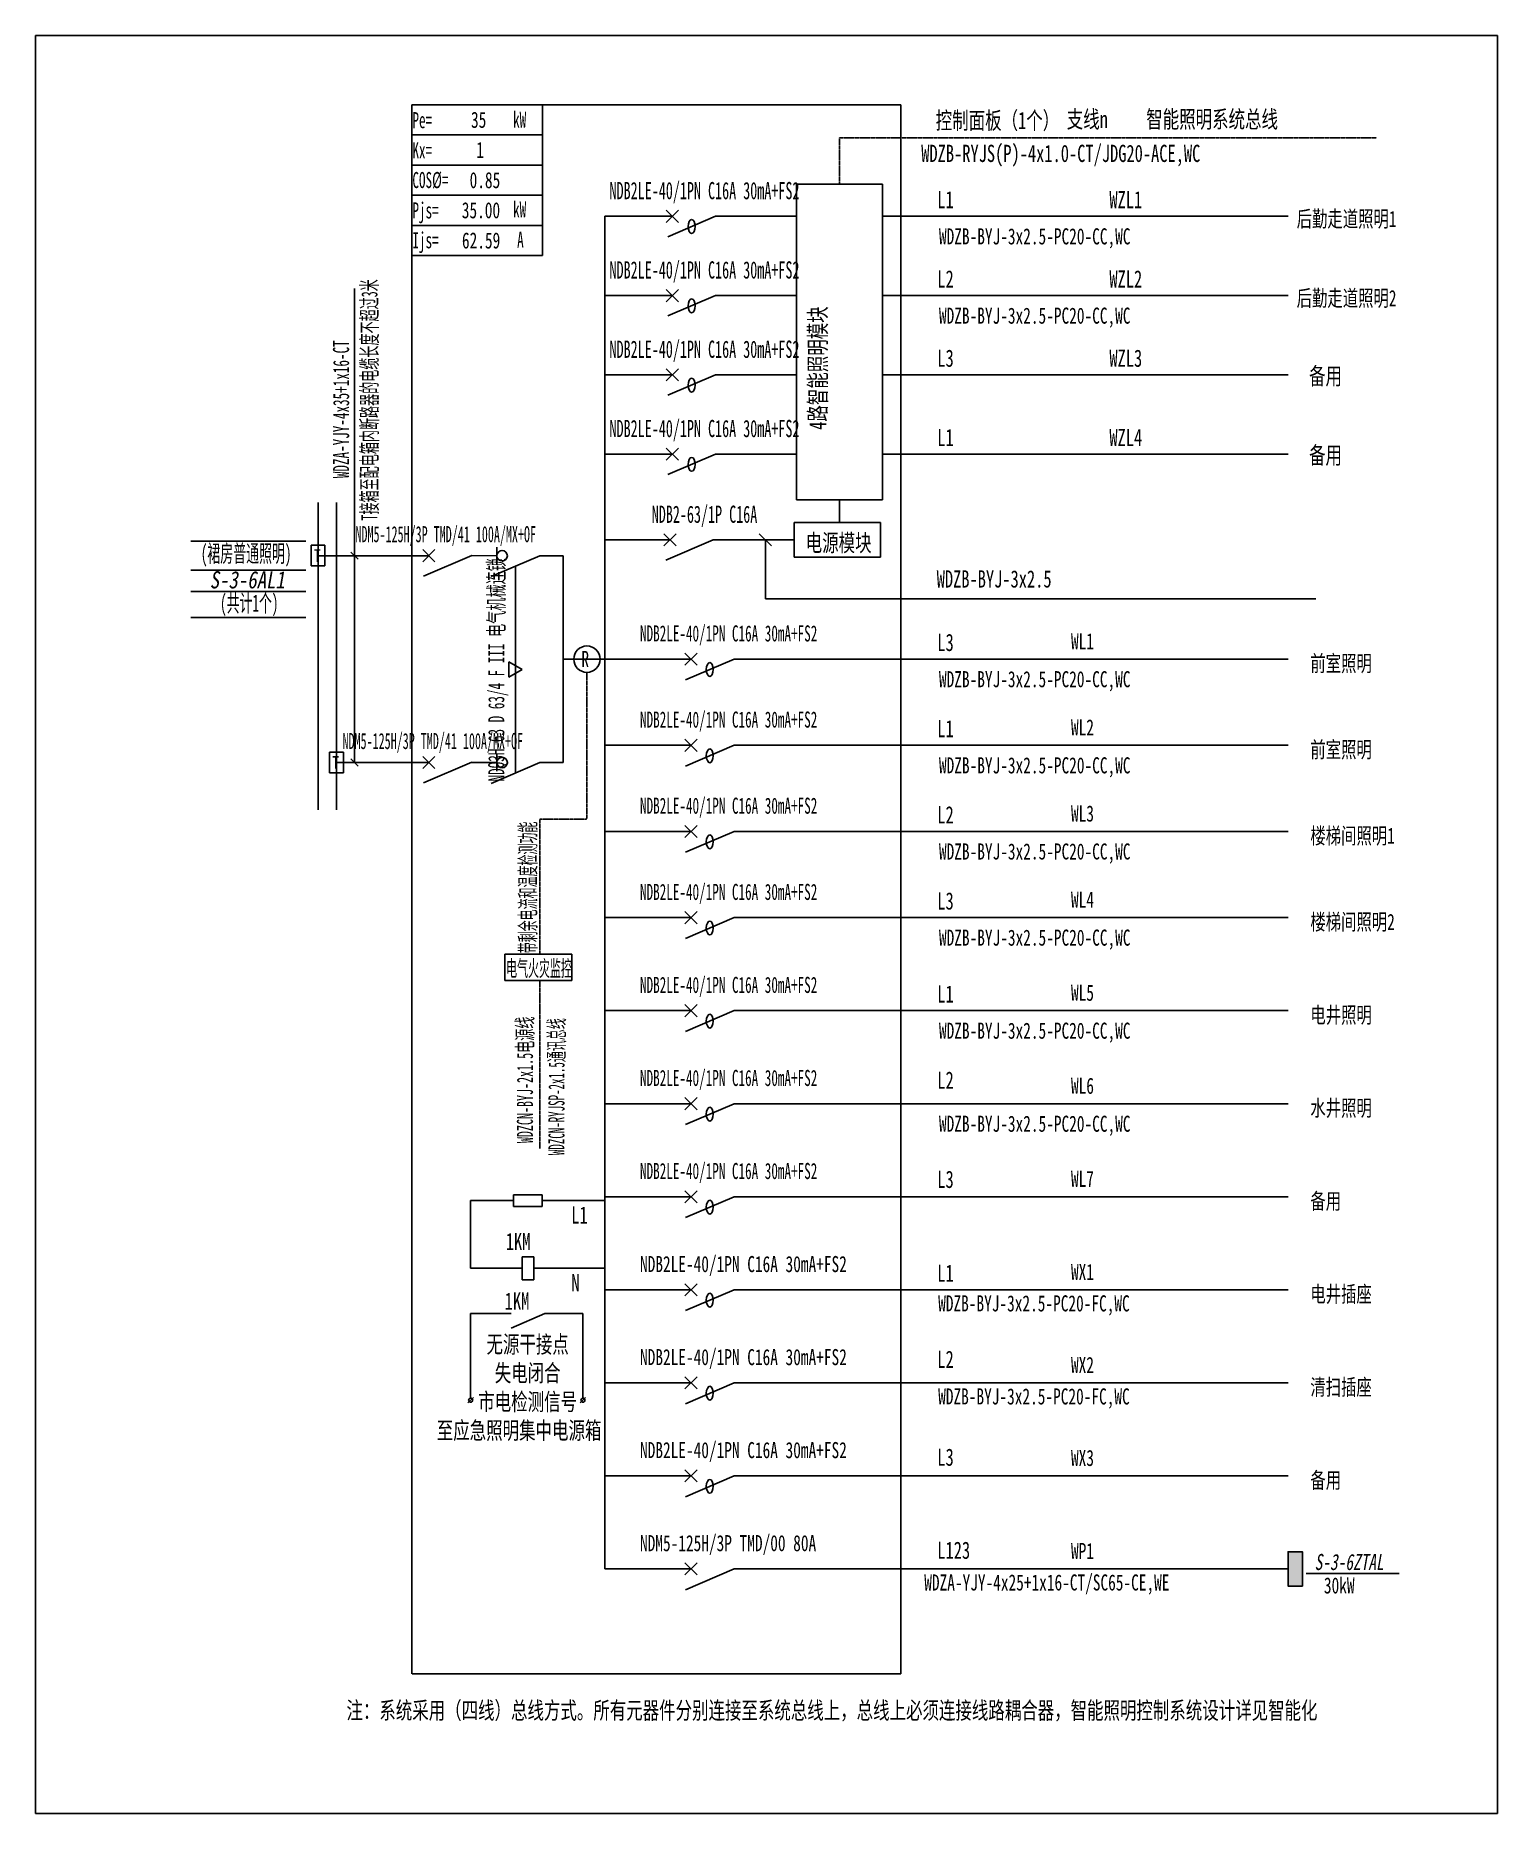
# Model space of a CAD drawing. Extents: x 230290 to 232361, y 325992 to 328512.
import ezdxf
from ezdxf.enums import TextEntityAlignment as Align

# ---------------------------------------------------------------- set-up
doc = ezdxf.new("R2010")
doc.units = 0
doc.header["$MEASUREMENT"] = 0
for name, pattern in [('DASH', [0.35, 0.25, -0.1]), ('DASHDOT', [1, 0.5, -0.25, 0, -0.25]), ('DASHDOT2', [0.5, 0.25, -0.125, 0, -0.125]), ('DASHDOTX2', [2, 1, -0.5, 0, -0.5]), ('DASHED', [0.75, 0.5, -0.25])]:
    doc.linetypes.add(name, pattern=pattern)
for name, color, linetype in [('D_E_Eqpm(强电设备)', 100, 'Continuous'), ('D_E_Eqpm（强电设备）', 100, 'Continuous'), ('D_E_Text(强电文字)', 51, 'Continuous'), ('D_E_Text（强电文字）', 51, 'Continuous'), ('D_E_Tray（强电普通桥架）', 51, 'Continuous'), ('D_E_Wire(强电线缆)', 10, 'Continuous'), ('D_E_WireEm（强电应急照明线缆）', 10, 'DASHED'), ('D_E_Wire（强电线缆）', 10, 'Continuous'), ('D_El_Eqpm（弱电设备）', 100, 'Continuous'), ('D_El_Text（弱电文字）', 51, 'Continuous'), ('DQ-漏电火灾', 80, 'Continuous'), ('DQ_Eqpm', 100, 'Continuous'), ('E_E_Eqpm（强电设备）', 100, 'Continuous'), ('E_E_Wire（强电线缆）', 10, 'Continuous'), ('FL04GGFW_E72-配电箱系统图-塔楼部分$0$D_E_Text（强电文字）', 51, 'Continuous'), ('FL09U293_E72-地下室配电箱系统图$0$D_E_Eqpm（强电设备）', 100, 'Continuous'), ('系统图', 220, 'Continuous')]:
    doc.layers.add(name, color=color, linetype=linetype)
doc.styles.add('FL04GGFW_E72-配电箱系统图-塔楼部分$0$电气', font='', dxfattribs={"width": 0.7})
doc.styles.add('电气', font='', dxfattribs={"width": 0.7})
doc.styles.add('电气箱', font='simhei.ttf', dxfattribs={"width": 0.8, "oblique": 10})
doc.styles.get('FL04GGFW_E72-配电箱系统图-塔楼部分$0$电气').set_extended_font_data('SimSun')
doc.styles.get('电气').set_extended_font_data('SimSun')

msp = doc.modelspace()

# ---------------------------------------------------------------- hatches: boundary and pattern name
at = {"layer": 'D_E_Eqpm（强电设备）'}
msp.add_hatch(color=51, dxfattribs=at).paths.add_polyline_path([(232064.3, 326363.5), (232084.7, 326363.5), (232084.7, 326314.7), (232064.3, 326314.7)])

# ---------------------------------------------------------------- linework, layer by layer
at = {"linetype": 'DASHED'}
for p, q in [((230822.8, 328414.5, 0), (231515.8, 328414.5, 0)), ((230822.8, 326190.6, 0), (230822.8, 328414.5, 0)), ((231515.8, 328414.5, 0), (231515.8, 326190.6, 0)), ((231515.8, 326190.6, 0), (230822.8, 326190.6, 0))]:
    msp.add_line(p, q, dxfattribs=at)
for p, q in [((230509.5, 327795.9, 0), (230672.3, 327795.9, 0)), ((230509.5, 327754.9, 0), (230672.3, 327754.9, 0)), ((230509.5, 327724.3, 0), (230672.3, 327724.3, 0)), ((230509.5, 327687.5, 0), (230672.3, 327687.5, 0))]:
    msp.add_line(p, q)
at = {"layer": 'D_E_Eqpm(强电设备)'}
for p, q in [((230838.3, 327766.6, 0), (230855.5, 327783.8, 0)), ((230855.5, 327766.6, 0), (230838.3, 327783.8, 0)), ((230838.3, 327473.4, 0), (230855.5, 327490.7, 0)), ((230855.5, 327473.4, 0), (230838.3, 327490.7, 0))]:
    msp.add_line(p, q, dxfattribs=at)
at = {"layer": 'D_E_Eqpm（强电设备）'}
for p, q in [((231489.8, 328301.8, 0), (231367.7, 328301.8, 0)), ((231367.7, 328301.8, 0), (231367.7, 327854.4, 0)), ((231489.8, 327854.4, 0), (231489.8, 328301.8, 0)), ((231367.7, 327854.4, 0), (231489.8, 327854.4, 0)), ((231364.5, 327822.1, 0), (231486.6, 327822.1, 0)), ((231364.5, 327773.2, 0), (231364.5, 327822.1, 0)), ((231486.6, 327822.1, 0), (231486.6, 327773.2, 0)), ((230943.2, 327763, 0), (230943.2, 327787.4, 0)), ((231004.2, 327775.2, 0), (230935.3, 327745.6, 0)), ((231486.6, 327773.2, 0), (231364.5, 327773.2, 0)), ((231209.7, 327620, 0), (231227, 327637.3, 0)), ((231227, 327620, 0), (231209.7, 327637.3, 0)), ((231279.4, 327628.6, 0), (231210.5, 327599.1, 0)), ((230979.2, 327613.9, 0), (230960.3, 327624.7, 0)), ((230960.3, 327624.7, 0), (230960.3, 327603, 0)), ((230960.3, 327603, 0), (230979.2, 327613.9, 0)), ((231209.7, 327497.9, 0), (231227, 327515.1, 0)), ((231227, 327497.9, 0), (231209.7, 327515.1, 0)), ((231279.4, 327506.5, 0), (231210.5, 327477, 0)), ((231004.2, 327482.1, 0), (230935.3, 327452.5, 0)), ((230943.2, 327469.9, 0), (230943.2, 327494.3, 0)), ((231209.7, 327375.7, 0), (231227, 327393, 0)), ((231227, 327375.7, 0), (231209.7, 327393, 0)), ((231279.4, 327384.4, 0), (231210.5, 327354.8, 0)), ((231209.7, 327253.6, 0), (231227, 327270.9, 0)), ((231227, 327253.6, 0), (231209.7, 327270.9, 0)), ((231279.4, 327262.2, 0), (231210.5, 327232.7, 0)), ((231209.7, 327121.7, 0), (231227, 327139, 0)), ((231227, 327121.7, 0), (231209.7, 327139, 0)), ((231279.4, 327130.4, 0), (231210.5, 327100.8, 0)), ((231209.7, 326989.9, 0), (231227, 327007.1, 0)), ((231227, 326989.9, 0), (231209.7, 327007.1, 0)), ((231279.4, 326998.5, 0), (231210.5, 326968.9, 0)), ((231209.7, 326858, 0), (231227, 326875.2, 0)), ((231227, 326858, 0), (231209.7, 326875.2, 0)), ((230966.9, 326869.2, 0), (231007.6, 326869.2, 0)), ((230966.9, 326852.9, 0), (230966.9, 326869.2, 0)), ((231007.6, 326852.9, 0), (230966.9, 326852.9, 0)), ((231007.6, 326869.2, 0), (231007.6, 326852.9, 0)), ((231279.4, 326866.6, 0), (231210.5, 326837.1, 0)), ((230995.4, 326781.5, 0), (230979.1, 326781.5, 0)), ((230979.1, 326781.5, 0), (230979.1, 326749, 0)), ((230995.4, 326749, 0), (230995.4, 326781.5, 0)), ((230979.1, 326749, 0), (230995.4, 326749, 0)), ((231209.7, 326726.1, 0), (231227, 326743.4, 0)), ((231227, 326726.1, 0), (231209.7, 326743.4, 0)), ((231279.4, 326734.7, 0), (231210.5, 326705.2, 0)), ((231011.3, 326701.1, 0), (230963.2, 326680.5, 0)), ((231209.7, 326594.2, 0), (231227, 326611.5, 0)), ((231227, 326594.2, 0), (231209.7, 326611.5, 0)), ((231279.4, 326602.9, 0), (231210.5, 326573.3, 0)), ((230902.1, 326574.4, 0), (230909.9, 326582.2, 0)), ((231061.2, 326574.4, 0), (231069, 326582.2, 0)), ((231209.7, 326462.3, 0), (231227, 326479.6, 0)), ((231227, 326462.3, 0), (231209.7, 326479.6, 0)), ((231279.4, 326471, 0), (231210.5, 326441.4, 0)), ((231209.7, 326330.5, 0), (231227, 326347.7, 0)), ((231227, 326330.5, 0), (231209.7, 326347.7, 0)), ((231279.4, 326339.1, 0), (231210.5, 326309.5, 0))]:
    msp.add_line(p, q, dxfattribs=at)
at = {"layer": 'D_E_Eqpm（强电设备）', "linetype": 'DASH'}
msp.add_line((230969.8, 327467.3, 0), (230969.8, 327760.4, 0), dxfattribs=at)
at = {"layer": 'D_E_Eqpm（强电设备）', "elevation": 0}
msp.add_lwpolyline([(232084.7, 326314.7), (232084.7, 326363.5), (232064.3, 326363.5), (232064.3, 326314.7)], close=True, dxfattribs=at)
at = {"layer": 'D_E_Eqpm（强电设备）'}
for centre, radius in [((230950.6, 327775.2, 0), 7.43), ((230950.6, 327482.1, 0), 7.43), ((230906, 326578.3, 0), 2.93), ((231065.1, 326578.3, 0), 2.93)]:
    msp.add_circle(centre, radius, dxfattribs=at)
for centre in [(231219.2, 328241.9, 0), (231219.2, 328129.5, 0), (231219.2, 328017.1, 0), (231219.2, 327904.7, 0), (231244.9, 327613.9, 0), (231244.9, 327491.7, 0), (231244.9, 327369.6, 0), (231244.9, 327247.5, 0), (231244.9, 327115.6, 0), (231244.9, 326983.7, 0), (231244.9, 326851.8, 0), (231244.9, 326720, 0), (231244.9, 326588.1, 0), (231244.9, 326456.2, 0)]:
    msp.add_ellipse(centre, major_axis=(0, 9.83), ratio=0.500475, dxfattribs=at)
at = {"layer": 'D_E_Text(强电文字)', "color": 51}
for p, q in [((230741.5, 327482.1, 0), (230741.5, 328153.9, 0)), ((230736.4, 327780.3, 0), (230746.6, 327770.1, 0)), ((230736.4, 327487.2, 0), (230746.6, 327477, 0))]:
    msp.add_line(p, q, dxfattribs=at)
at = {"layer": 'D_E_Text（强电文字）'}
for p, q in [((230822.8, 328414.5, 0), (231008, 328414.5, 0)), ((230822.8, 328414.5, 0), (230822.8, 328200.8, 0)), ((231008, 328414.5, 0), (231008, 328200.8, 0)), ((230822.8, 328371.7, 0), (231008, 328371.7, 0)), ((230822.8, 328329, 0), (231008, 328329, 0)), ((230822.8, 328286.3, 0), (231008, 328286.3, 0)), ((230822.8, 328243.5, 0), (231008, 328243.5, 0)), ((230822.8, 328200.8, 0), (231008, 328200.8, 0)), ((232221.8, 326332.8, 0), (232090, 326332.8, 0))]:
    msp.add_line(p, q, dxfattribs=at)
at = {"layer": 'D_E_Wire(强电线缆)'}
for p, q in [((231096.2, 326339.1, 0), (231096.2, 328256.3, 0)), ((230689.9, 327414.9, 0), (230689.9, 327850.6, 0)), ((230689.9, 327775.2, 0), (230846.9, 327775.2, 0))]:
    msp.add_line(p, q, dxfattribs=at)
at = {"layer": 'D_E_Wire(强电线缆)', "color": 10}
for p, q in [((231096.2, 328256.3, 0), (231191.8, 328256.3, 0)), ((231252.9, 328256.3, 0), (231367.7, 328256.3, 0)), ((231489.8, 328256.3, 0), (232064.3, 328256.3, 0)), ((231096.2, 328143.9, 0), (231191.8, 328143.9, 0)), ((231252.9, 328143.9, 0), (231367.7, 328143.9, 0)), ((231489.8, 328143.9, 0), (232064.3, 328143.9, 0)), ((231096.2, 328031.5, 0), (231191.8, 328031.5, 0)), ((231252.9, 328031.5, 0), (231367.7, 328031.5, 0)), ((231489.8, 328031.5, 0), (232064.3, 328031.5, 0)), ((231096.2, 327919.2, 0), (231191.8, 327919.2, 0)), ((231252.9, 327919.2, 0), (231367.7, 327919.2, 0)), ((231489.8, 327919.2, 0), (232064.3, 327919.2, 0)), ((231096.2, 327797.6, 0), (231188.6, 327797.6, 0)), ((231249.7, 327797.6, 0), (231364.5, 327797.6, 0)), ((231279.4, 327262.2, 0), (231478.8, 327262.2, 0)), ((231478.8, 327262.2, 0), (232064.3, 327262.2, 0))]:
    msp.add_line(p, q, dxfattribs=at)
at = {"layer": 'D_E_Wire(强电线缆)', "linetype": 'DASH'}
for p, q in [((230715.9, 327414.9, 0), (230715.9, 327850.6, 0)), ((230715.9, 327482.1, 0), (230846.9, 327482.1, 0))]:
    msp.add_line(p, q, dxfattribs=at)
at = {"layer": 'D_E_WireEm（强电应急照明线缆）'}
msp.add_line((230943.2, 327482.1, 0), (230906.7, 327482.1, 0), dxfattribs=at)
at = {"layer": 'D_E_Wire（强电线缆）', "linetype": 'DASHDOT2'}
for p, q in [((231428.7, 328367.7, 0), (232189.8, 328367.7, 0)), ((231428.7, 328301.8, 0), (231428.7, 328367.7, 0))]:
    msp.add_line(p, q, dxfattribs=at)
at = {"layer": 'D_E_Wire（强电线缆）'}
for p, q in [((230907.8, 327775.7, 0), (230943.2, 327775.2, 0)), ((231004.2, 327775.2, 0), (231037.2, 327775.2, 0)), ((231037.2, 327482.1, 0), (231037.2, 327775.2, 0)), ((231037.2, 327628.6, 0), (231096.2, 327628.6, 0)), ((231096.2, 327628.6, 0), (231218.3, 327628.6, 0)), ((231279.4, 327628.6, 0), (232064.3, 327628.6, 0)), ((231096.2, 327506.5, 0), (231218.3, 327506.5, 0)), ((231279.4, 327506.5, 0), (232064.3, 327506.5, 0)), ((231004.2, 327482.1, 0), (231037.2, 327482.1, 0)), ((231096.2, 327384.4, 0), (231218.3, 327384.4, 0)), ((231279.4, 327384.4, 0), (232064.3, 327384.4, 0)), ((231096.2, 327262.2, 0), (231218.3, 327262.2, 0)), ((231096.2, 327130.4, 0), (231218.3, 327130.4, 0)), ((231279.4, 327130.4, 0), (232064.3, 327130.4, 0)), ((231096.2, 326998.5, 0), (231218.3, 326998.5, 0)), ((231279.4, 326998.5, 0), (232064.3, 326998.5, 0)), ((231096.2, 326866.6, 0), (231218.3, 326866.6, 0)), ((231279.4, 326866.6, 0), (232064.3, 326866.6, 0)), ((231096.2, 326734.7, 0), (231218.3, 326734.7, 0)), ((231279.4, 326734.7, 0), (232064.3, 326734.7, 0)), ((231096.2, 326602.9, 0), (231218.3, 326602.9, 0)), ((231279.4, 326602.9, 0), (232064.3, 326602.9, 0)), ((231096.2, 326471, 0), (231218.3, 326471, 0)), ((231279.4, 326471, 0), (232064.3, 326471, 0)), ((231096.2, 326339.1, 0), (231218.3, 326339.1, 0)), ((231279.4, 326339.1, 0), (232064.3, 326339.1, 0))]:
    msp.add_line(p, q, dxfattribs=at)
at = {"layer": 'D_E_Wire（强电线缆）', "ltscale": 3.5}
for p, q in [((230906, 326861.1, 0), (230966.9, 326861.1, 0)), ((230906, 326861.1, 0), (230906, 326765.2, 0)), ((231007.6, 326861.1, 0), (231096.2, 326861.1, 0)), ((230979.1, 326765.2, 0), (230906, 326765.2, 0)), ((231096.2, 326765.2, 0), (230995.4, 326765.2, 0)), ((230906, 326701.1, 0), (230963.2, 326701.1, 0)), ((230906, 326701.1, 0), (230906, 326581.2, 0)), ((231011.3, 326701.1, 0), (231065.1, 326701.1, 0)), ((231065.1, 326701.1, 0), (231065.1, 326581.2, 0))]:
    msp.add_line(p, q, dxfattribs=at)
at = {"layer": 'D_El_Eqpm（弱电设备）', "color": 3}
for p, q in [((230954.5, 327210.4, 0), (231049.6, 327210.4, 0)), ((230954.5, 327173.1, 0), (230954.5, 327210.4, 0)), ((231049.6, 327210.4, 0), (231049.6, 327173.1, 0)), ((231049.6, 327173.1, 0), (230954.5, 327173.1, 0)), ((231049.6, 327173.1, 0), (230954.5, 327173.1, 0))]:
    msp.add_line(p, q, dxfattribs=at)
at = {"layer": 'DQ-漏电火灾', "linetype": 'DASHDOT', "ltscale": 0.5}
for p, q in [((231070.8, 327610, 0), (231070.8, 327401.9, 0)), ((231004.1, 327401.9, 0), (231004.1, 327210.4, 0)), ((231004.1, 327401.9, 0), (231070.8, 327401.9, 0)), ((231004.1, 326935.2, 0), (231004.1, 327173.1, 0))]:
    msp.add_line(p, q, dxfattribs=at)
at = {"layer": 'DQ-漏电火灾', "color": 3}
msp.add_circle((231070.8, 327628.6, 0), 18.7, dxfattribs=at)
at = {"layer": 'DQ_Eqpm'}
for p, q in [((230699.6, 327790.2, 0), (230680.1, 327790.2, 0)), ((230680.1, 327790.2, 0), (230680.1, 327760.8, 0)), ((230699.6, 327760.8, 0), (230699.6, 327790.2, 0)), ((230680.1, 327760.8, 0), (230699.6, 327760.8, 0)), ((230725.7, 327497, 0), (230706.1, 327497, 0)), ((230706.1, 327497, 0), (230706.1, 327467.7, 0)), ((230725.7, 327467.7, 0), (230725.7, 327497, 0)), ((230706.1, 327467.7, 0), (230725.7, 327467.7, 0))]:
    msp.add_line(p, q, dxfattribs=at)
at = {"layer": 'E_E_Eqpm（强电设备）', "color": 100}
for p, q in [((231183.2, 328247.7, 0), (231200.5, 328264.9, 0)), ((231200.5, 328247.7, 0), (231183.2, 328264.9, 0)), ((231185.6, 328227.4, 0), (231252.9, 328256.3, 0)), ((231183.2, 328135.3, 0), (231200.5, 328152.6, 0)), ((231200.5, 328135.3, 0), (231183.2, 328152.6, 0)), ((231185.6, 328115.1, 0), (231252.9, 328143.9, 0)), ((231183.2, 328022.9, 0), (231200.5, 328040.2, 0)), ((231200.5, 328022.9, 0), (231183.2, 328040.2, 0)), ((231185.6, 328002.7, 0), (231252.9, 328031.5, 0)), ((231183.2, 327910.5, 0), (231200.5, 327927.8, 0)), ((231200.5, 327910.5, 0), (231183.2, 327927.8, 0)), ((231185.6, 327890.3, 0), (231252.9, 327919.2, 0)), ((231180, 327789, 0), (231197.3, 327806.3, 0)), ((231197.3, 327789, 0), (231180, 327806.3, 0)), ((231182.4, 327768.8, 0), (231249.7, 327797.6, 0))]:
    msp.add_line(p, q, dxfattribs=at)
at = {"layer": 'E_E_Wire（强电线缆）'}
msp.add_line((231428.7, 327854.4, 0), (231428.7, 327822.1, 0), dxfattribs=at)
at = {"layer": 'FL04GGFW_E72-配电箱系统图-塔楼部分$0$D_E_Text（强电文字）'}
for p, q in [((231332.2, 327789, 0), (231314.9, 327806.3, 0)), ((231323.6, 327797.6, 0), (231323.6, 327714, 0)), ((231323.6, 327714, 0), (232103.9, 327714, 0))]:
    msp.add_line(p, q, dxfattribs=at)
at = {"layer": 'FL09U293_E72-地下室配电箱系统图$0$D_E_Eqpm（强电设备）'}
for p, q in [((230907.8, 327775.7, 0), (230839, 327746.2, 0)), ((230907.8, 327482.5, 0), (230839, 327453.1, 0))]:
    msp.add_line(p, q, dxfattribs=at)
at = {"layer": '系统图', "ltscale": 9973.992009}
msp.add_lwpolyline([(230289.5, 328512.5), (232361, 328512.5), (232361, 325992.5), (230289.5, 325992.5)], close=True, dxfattribs=at)

# ---------------------------------------------------------------- texts
at = {"layer": 'D_E_Text(强电文字)', "style": 'FL04GGFW_E72-配电箱系统图-塔楼部分$0$电气', "width": 0.6}
for s, p in [('NDB2LE-40/1PN C16A 30mA+FS2', (231237.4, 328280.5, 0)), ('NDB2LE-40/1PN C16A 30mA+FS2', (231237.4, 328168.1, 0)), ('NDB2LE-40/1PN C16A 30mA+FS2', (231237.4, 328055.7, 0)), ('NDB2LE-40/1PN C16A 30mA+FS2', (231237.4, 327943.3, 0)), ('NDB2-63/1P C16A', (231237.4, 327821.8, 0))]:
    msp.add_text(s, height=24.426, dxfattribs=at).set_placement(p, align=Align.CENTER)
at = {"layer": 'D_E_Text(强电文字)', "color": 51, "style": 'FL04GGFW_E72-配电箱系统图-塔楼部分$0$电气', "width": 0.7}
for s, p in [('L1', (231567.3, 328267.7, 0)), ('L2', (231567.3, 328155.3, 0)), ('L3', (231567.3, 328043, 0)), ('L1', (231567.3, 327930.6, 0)), ('L3', (231567.3, 327640.1, 0)), ('L1', (231567.3, 327517.9, 0)), ('L2', (231567.3, 327395.8, 0)), ('L3', (231567.3, 327273.7, 0)), ('L1', (231567.3, 327141.8, 0)), ('L2', (231567.3, 327019.7, 0)), ('L3', (231567.3, 326879.1, 0)), ('L1', (231567.3, 326746.1, 0)), ('L2', (231567.3, 326624, 0)), ('L3', (231567.3, 326485.3, 0)), ('L123', (231567.3, 326353.4, 0))]:
    msp.add_text(s, height=24.43, dxfattribs=at).set_placement(p)
at = {"layer": 'D_E_Text(强电文字)', "style": 'FL04GGFW_E72-配电箱系统图-塔楼部分$0$电气', "width": 0.7}
for s, height, p in [('WZL1', 24.43, (231811.1, 328267.7, 0)), ('WDZB-BYJ-3x2.5-PC20-CC,WC', 22.798, (231569.6, 328216.5, 0)), ('WZL2', 24.43, (231811.1, 328155.3, 0)), ('WDZB-BYJ-3x2.5-PC20-CC,WC', 22.798, (231569.6, 328104.1, 0)), ('WZL3', 24.43, (231811.1, 328043, 0)), ('WZL4', 24.43, (231811.1, 327930.6, 0)), ('WDZB-BYJ-3x2.5', 24.426, (231566.4, 327730.1, 0)), ('WDZB-BYJ-3x2.5-PC20-CC,WC', 22.798, (231569.6, 327588.8, 0)), ('WDZB-BYJ-3x2.5-PC20-CC,WC', 22.798, (231569.6, 327466.7, 0)), ('WDZB-BYJ-3x2.5-PC20-CC,WC', 22.798, (231569.6, 327344.6, 0)), ('WDZB-BYJ-3x2.5-PC20-CC,WC', 22.798, (231569.6, 327222.5, 0)), ('WDZB-BYJ-3x2.5-PC20-CC,WC', 22.798, (231569.6, 327090.6, 0)), ('WDZB-BYJ-3x2.5-PC20-CC,WC', 22.798, (231569.6, 326958.7, 0)), ('注：系统采用（四线）总线方式。所有元器件分别连接至系统总线上，总线上必须连接线路耦合器，智能照明控制系统设计详见智能化', 24.426, (230730, 326126.4, 0))]:
    msp.add_text(s, height=height, dxfattribs=at).set_placement(p)
at = {"layer": 'D_E_Text(强电文字)', "color": 51, "style": '电气'}
for s, width, p in [('T接箱至配电箱内断路器的电缆长度不超过3米', 0.55, (230773.9, 327825.1, 0)), ('WDZA-YJY-4x35+1x16-CT', 0.6, (230733.8, 327885.1, 0))]:
    msp.add_text(s, height=22.798, rotation=90, dxfattribs=dict(at, width=width)).set_placement(p)
at = {"layer": 'D_E_Text(强电文字)', "color": 51, "style": '电气', "width": 0.7}
for p in [(232117.4, 328017.7, 0), (232117.4, 327905.4, 0)]:
    msp.add_text('备用', height=24.43, dxfattribs=at).set_placement(p, align=Align.CENTER)
at = {"layer": 'D_E_Text（强电文字）', "linetype": 'Continuous', "style": '电气', "width": 0.6}
for s, p in [('Pe=', (230823.5, 328381.2, 0)), ('kW', (230966.1, 328382, 0)), ('Kx=', (230823.5, 328338.4, 0)), ('COS%%C=', (230823.5, 328296.3, 0)), ('Pjs=', (230823.5, 328253.3, 0)), ('kW', (230966.1, 328254.7, 0)), ('Ijs=', (230823.5, 328211, 0)), ('A', (230971.9, 328211.9, 0))]:
    msp.add_text(s, height=22.8, dxfattribs=at).set_placement(p)
at = {"layer": 'D_E_Text（强电文字）', "style": '电气'}
for s, height, width, p in [('35', 22.8, 0.7, (230906.5, 328381.7, 0)), ('1', 22.8, 0.7, (230914.1, 328339, 0)), (' 0.85', 22.8, 0.7, (230893.7, 328296.2, 0)), ('后勤走道照明1', 22.8, 0.7, (232076.5, 328241.3, 0)), ('后勤走道照明2', 22.8, 0.7, (232076.5, 328128.9, 0)), ('电源模块', 24.43, 0.7, (231380.8, 327781.3, 0)), ('NDB2LE-40/1PN C16A 30mA+FS2', 22.798, 0.6, (231146, 327653.7, 0)), ('WL1', 22.8, 0.7, (231756.7, 327642.6, 0)), ('前室照明', 22.8, 0.7, (232095.9, 327611.2, 0)), ('NDB2LE-40/1PN C16A 30mA+FS2', 22.798, 0.6, (231146, 327531.6, 0)), ('WL2', 22.8, 0.7, (231756.7, 327520.5, 0)), ('前室照明', 22.8, 0.7, (232095.9, 327489, 0)), ('NDB2LE-40/1PN C16A 30mA+FS2', 22.798, 0.6, (231146, 327409.5, 0)), ('WL3', 22.8, 0.7, (231756.7, 327398.4, 0)), ('楼梯间照明1', 22.8, 0.7, (232095.9, 327366.9, 0)), ('NDB2LE-40/1PN C16A 30mA+FS2', 22.798, 0.6, (231146, 327287.3, 0)), ('WL4', 22.8, 0.7, (231756.7, 327276.2, 0)), ('楼梯间照明2', 22.8, 0.7, (232095.9, 327244.8, 0)), ('NDB2LE-40/1PN C16A 30mA+FS2', 22.798, 0.6, (231146, 327155.5, 0)), ('WL5', 22.8, 0.7, (231756.7, 327144.4, 0)), ('电井照明', 22.8, 0.7, (232095.9, 327112.9, 0)), ('NDB2LE-40/1PN C16A 30mA+FS2', 22.798, 0.6, (231146, 327023.6, 0)), ('WL6', 22.8, 0.7, (231756.7, 327012.5, 0)), ('水井照明', 22.8, 0.7, (232095.9, 326981, 0)), ('NDB2LE-40/1PN C16A 30mA+FS2', 22.798, 0.6, (231146, 326891.7, 0)), ('WL7', 22.8, 0.7, (231756.7, 326880.6, 0)), ('备用', 22.8, 0.7, (232095.9, 326849.1, 0)), ('NDB2LE-40/1PN C16A 30mA+FS2', 22.798, 0.7, (231146, 326759.8, 0)), ('WX1', 22.8, 0.7, (231756.7, 326748.7, 0)), ('电井插座', 22.8, 0.7, (232095.9, 326717.3, 0)), ('WDZB-BYJ-3x2.5-PC20-FC,WC', 22.798, 0.7, (231568.5, 326704.1, 0)), ('NDB2LE-40/1PN C16A 30mA+FS2', 22.798, 0.7, (231146, 326627.9, 0)), ('WX2', 22.8, 0.7, (231756.7, 326616.8, 0)), ('WDZB-BYJ-3x2.5-PC20-FC,WC', 22.798, 0.7, (231568.5, 326572.2, 0)), ('清扫插座', 22.8, 0.7, (232095.9, 326585.4, 0)), ('NDB2LE-40/1PN C16A 30mA+FS2', 22.798, 0.7, (231146, 326496.1, 0)), ('WX3', 22.8, 0.7, (231756.7, 326485, 0)), ('备用', 22.8, 0.7, (232095.9, 326453.5, 0)), ('NDM5-125H/3P TMD/00 80A', 22.798, 0.7, (231146, 326364.2, 0)), ('WP1', 22.8, 0.7, (231756.7, 326353.1, 0)), ('WDZA-YJY-4x25+1x16-CT/SC65-CE,WE', 22.798, 0.7, (231548.8, 326308.5, 0)), ('30kW', 22.8, 0.7, (232115.1, 326304.3, 0))]:
    msp.add_text(s, height=height, dxfattribs=dict(at, width=width)).set_placement(p)
at = {"layer": 'D_E_Text（强电文字）', "color": 200, "style": '电气', "width": 0.7}
for s, p in [('35.00', (230893.5, 328253.5, 0)), ('62.59', (230893.7, 328210.7, 0))]:
    msp.add_text(s, height=22.8, dxfattribs=at).set_placement(p)
at = {"layer": 'D_E_Text（强电文字）', "style": '电气'}
for s, height, width, p in [('NDM5-125H/3P TMD/41 100A/MX+OF', 22.798, 0.55, (230870.7, 327803.9, 0)), ('(裙房普通照明)', 24.43, 0.55, (230587.9, 327777, 0)), ('(共计1个)', 24.43, 0.55, (230592.3, 327706.6, 0)), ('NDM5-125H/3P TMD/41 100A/MX+OF', 22.798, 0.55, (230852.4, 327510.7, 0)), ('电气火灾监控', 22.8, 0.5, (231002.9, 327190.9, 0))]:
    msp.add_text(s, height=height, dxfattribs=dict(at, width=width)).set_placement(p, align=Align.MIDDLE)
at = {"layer": 'D_E_Text（强电文字）', "style": '电气箱', "oblique": 10, "width": 0.8}
msp.add_text('S-3-6AL1', height=24.43, dxfattribs=at).set_placement((230589.4, 327741.1, 0), align=Align.MIDDLE)
at = {"layer": 'D_E_Text（强电文字）', "style": '电气', "width": 0.6}
msp.add_text('NDQ3H-63 D 63/4 F III 电气机械连锁', height=22.798, rotation=90, dxfattribs=at).set_placement((230943.4, 327613.6, 0), align=Align.MIDDLE)
at = {"layer": 'D_E_Text（强电文字）', "color": 51, "style": '电气', "width": 0.7}
for s, height, p in [('L1', 24.43, (231048.7, 326828.5, 0)), ('1KM', 24.43, (230955.8, 326790.9, 0)), ('N', 24.4, (231048.7, 326732.7, 0)), ('1KM', 24.43, (230954.3, 326706.5, 0))]:
    msp.add_text(s, height=height, dxfattribs=at).set_placement(p)
for s, p in [('无源干接点', (230986.8, 326657.5, 0)), ('失电闭合', (230986.8, 326616.8, 0)), ('市电检测信号', (230986.8, 326576.1, 0)), ('至应急照明集中电源箱', (230974.7, 326535.4, 0))]:
    msp.add_text(s, height=24.43, dxfattribs=at).set_placement(p, align=Align.MIDDLE_CENTER)
at = {"layer": 'D_E_Tray（强电普通桥架）', "linetype": 'DASHDOTX2', "style": '电气箱', "oblique": 10, "width": 0.7}
msp.add_text('S-3-6ZTAL', height=22.8, dxfattribs=at).set_placement((232102, 326337.5, 0))
at = {"layer": 'D_El_Text（弱电文字）', "color": 1, "style": '电气', "width": 0.5}
msp.add_text('带剩余电流和温度检测功能', height=22.798, rotation=90, dxfattribs=at).set_placement((230998.4, 327211.7, 0))
at = {"layer": 'D_El_Text（弱电文字）', "style": '电气'}
for s, width, p in [('WDZCN-BYJ-2x1.5电源线', 0.55, (230994.3, 326942.6, 0)), ('WDZCN-RYJSP-2x1.5通讯总线', 0.5, (231039, 326925.6, 0))]:
    msp.add_text(s, height=22.798, rotation=90, dxfattribs=dict(at, width=width)).set_placement(p)
at = {"layer": 'DQ-漏电火灾', "color": 50, "style": '电气', "width": 0.7}
msp.add_text('R', height=22.8, dxfattribs=at).set_placement((231062.9, 327617.5, 0))
at = {"layer": 'DQ_Eqpm', "color": 51, "style": '电气', "width": 0.8}
for p in [(230683.9, 327766.3, 0), (230709.9, 327473.2, 0)]:
    msp.add_text('T', height=17.9, dxfattribs=at).set_placement(p)
at = {"layer": 'FL04GGFW_E72-配电箱系统图-塔楼部分$0$D_E_Text（强电文字）', "style": 'FL04GGFW_E72-配电箱系统图-塔楼部分$0$电气', "width": 0.7}
for s, height, p in [('控制面板（1个）', 24.43, (231565.1, 328380, 0)), ('支线n', 24.43, (231750.7, 328381.7, 0)), ('智能照明系统总线', 24.43, (231863.4, 328381.7, 0)), ('WDZB-RYJS(P)-4x1.0-CT/JDG20-ACE,WC', 24.426, (231544.5, 328333.3, 0))]:
    msp.add_text(s, height=height, dxfattribs=at).set_placement(p)
msp.add_text('4路智能照明模块', height=24.43, rotation=90, dxfattribs=at).set_placement((231410, 327953.7, 0))

doc.saveas('drawing.dxf')
